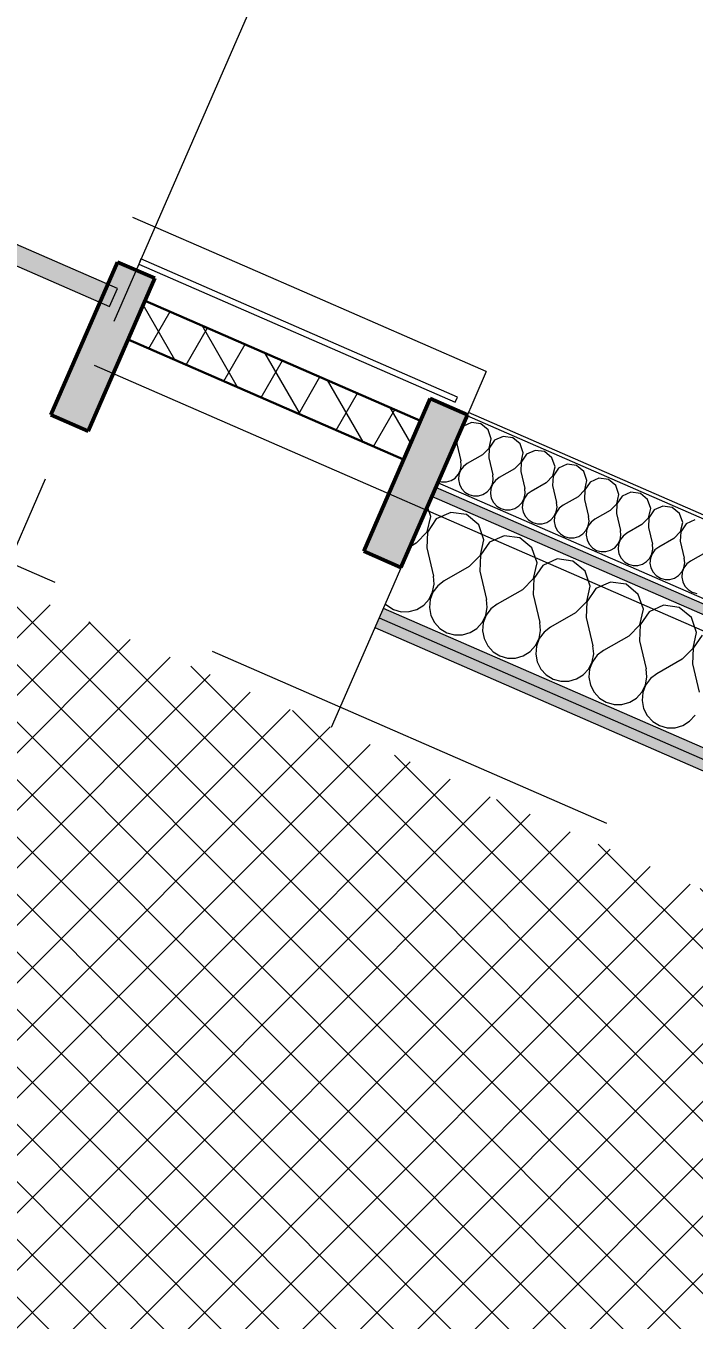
# Model space of a CAD drawing. Header units: millimetres. Extents: x -50172 to 258853, y -59787 to 25069.
# Drawn here: x 53732 to 54555, y 1334 to 2926 of the extents above; entities that cross this region are included whole.
import ezdxf
from ezdxf.enums import TextEntityAlignment as Align

# ---------------------------------------------------------------- set-up
doc = ezdxf.new("R2010")
doc.units = ezdxf.units.MM
doc.header["$MEASUREMENT"] = 0
doc.linetypes.add('Double Dashed', pattern=[1093.611073, 529.166651, -211.666656, 141.111112, -211.666656])
for name, color, linetype in [('A-15-MG_Structural_Grid', 7, 'Continuous'), ('A-25-M_Curtain_Wall', 7, 'Continuous'), ('A-25-M_Wall_Ext_Existing_HUB', 7, 'Continuous'), ('ArchiCAD Doors', 7, 'Continuous'), ('New_A-25-M_Wall_Ext', 7, 'Continuous'), ('New_A-95-D_Dim_Grid.Dim', 7, 'Continuous')]:
    doc.layers.add(name, color=color, linetype=linetype)
for name, color, linetype, lineweight, true_color in [('A-15-MG_Structural_Grid_Pen_No__163', 7, 'Continuous', 0, 0x750077), ('A-25-M_Curtain_Wall_Pen_No__144', 7, 'Continuous', 0, 0xc8c8c8), ('A-25-M_Curtain_Wall_Pen_No__165', 7, 'Continuous', 0, 0x006060), ('A-25-M_Curtain_Wall_Pen_No__27', 7, 'Continuous', 50, 0x2a2a2a), ('A-25-M_Curtain_Wall_Pen_No__43', 7, 'Continuous', 30, 0x444444), ('A-25-M_Wall_Int_Pen_No__102', 7, 'Continuous', 15, 0xcccccc), ('New_A-25-M_Wall_Ext_Pen_No__107', 7, 'Continuous', 15, 0xa6a6a6), ('New_A-25-M_Wall_Ext_Pen_No__147', 7, 'Continuous', 0, 0x606060), ('New_A-25-M_Wall_Ext_Pen_No__64', 7, 'Continuous', 20, 0x606060), ('New_A-95-M-SFS_Edge_Pen_No__252', 7, 'Continuous', 13, 0xe8e8e8)]:
    doc.layers.add(name, color=color, linetype=linetype, lineweight=lineweight, true_color=true_color)
for name, color, linetype, lineweight in [('A-25-M_Curtain_Wall_Pen_No__1', 7, 'Continuous', 13), ('ArchiCAD Doors_Pen_No__1', 7, 'Continuous', 13), ('New_A-25-M_Wall_Ext_Pen_No__1', 7, 'Continuous', 13), ('New_A-25-M_Wall_Ext_Pen_No__150', 7, 'Continuous', 0), ('New_A-95-D_Dim_Grid.Dim_Pen_No__4', 7, 'Continuous', 20)]:
    doc.layers.add(name, color=color, linetype=linetype, lineweight=lineweight)
doc.styles.add('GENERATED_STYLE_4', font='')
doc.styles.get('GENERATED_STYLE_4').set_extended_font_data('Swis721 BT')
doc.dimstyles.new('GENERATED_STYLE__3', dxfattribs={"dimtxt": 300, "dimasz": 95, "dimexe": 0.18, "dimexo": 0, "dimgap": 0.09, "dimtad": 1, "dimdec": 0, "dimzin": 0, "dimdsep": 46, "dimtxsty": 'GENERATED_STYLE_4', "dimblk": 'ARROWHEAD_2', "dimblk1": 'ARROWHEAD_2', "dimblk2": 'ARROWHEAD_2', "dimcen": 0.09, "dimclrd": 7, "dimclre": 7, "dimclrt": 7, "dimadec": 0, "dimazin": 0, "dimtfac": 1, "dimtdec": 4, "dimtmove": 0, "dimatfit": 3, "dimfxl": 1, "dimtolj": 1, "dimtzin": 0, "dimarcsym": 0})

# ---------------------------------------------------------------- blocks, each defined once
blk = doc.blocks.new('Curtain Wall_1_1')
at = {"layer": 'A-25-M_Curtain_Wall', "linetype": 'Continuous', "lineweight": 0, "true_color": 0x000000}
h = blk.add_hatch(dxfattribs=at)
h.set_pattern_fill('Batt_Insulation_0001', color=178, style=0, pattern_type=2)
h.set_pattern_definition([(60, (0, 0), (-43.30127, 25), []), (120, (0, 0), (43.30127, 25), [])])
h.paths.add_polyline_path([(54218.1, 2440.1), (53879, 2587.9), (53858.2, 2540.3), (54197.3, 2392.4)])
at = {"layer": 'A-25-M_Curtain_Wall_Pen_No__144', "linetype": 'Continuous'}
for points in [[(53845.1, 2635.4), (53763.2, 2447.5), (53809, 2427.5), (53890.9, 2615.4)], [(54275.9, 2447.6), (54230.1, 2467.6), (54148.2, 2279.7), (54194, 2259.7)]]:
    blk.add_hatch(color=256, dxfattribs=at).paths.add_polyline_path(points)
at = {"layer": 'A-25-M_Curtain_Wall_Pen_No__165', "linetype": 'Continuous', "lineweight": 0, "true_color": 0x001818}
blk.add_hatch(color=168, dxfattribs=at).paths.add_polyline_path([(51107.4, 3770), (53835.4, 2580.7), (53845, 2602.7), (51117, 3792)])
at = {"layer": 'A-25-M_Curtain_Wall_Pen_No__1', "linetype": 'Continuous'}
for p, q in [((53845, 2602.7), (51117, 3792)), ((51107.4, 3770), (53835.4, 2580.7)), ((53835.4, 2580.7), (53845, 2602.7))]:
    blk.add_line(p, q, dxfattribs=at)
at = {"layer": 'A-25-M_Curtain_Wall_Pen_No__27', "linetype": 'Continuous'}
for p, q in [((53845.1, 2635.4), (53763.2, 2447.5)), ((53890.9, 2615.4), (53845.1, 2635.4)), ((53809, 2427.5), (53890.9, 2615.4)), ((54230.1, 2467.6), (54148.2, 2279.7)), ((54275.9, 2447.6), (54230.1, 2467.6)), ((53763.2, 2447.5), (53809, 2427.5)), ((54194, 2259.7), (54275.9, 2447.6)), ((54148.2, 2279.7), (54194, 2259.7))]:
    blk.add_line(p, q, dxfattribs=at)
at = {"layer": 'A-25-M_Curtain_Wall_Pen_No__43', "linetype": 'Continuous'}
for p, q in [((53879, 2587.9), (54218.1, 2440.1)), ((54197.3, 2392.4), (53858.2, 2540.3))]:
    blk.add_line(p, q, dxfattribs=at)
blk = doc.blocks.new('Simple Door Opening_2')
at = {"layer": 'ArchiCAD Doors_Pen_No__1', "linetype": 'Continuous'}
for p, q in [((-5456.2, 334.5), (-5456.2, 474.5)), ((-5456.2, 219.5), (-5456.2, 334.5)), ((-5456.2, 102.5), (-5456.2, 219.5)), ((-5456.2, 0), (-5456.2, 102.5))]:
    blk.add_line(p, q, dxfattribs=at)
blk = doc.blocks.new('Wall_3_1', base_point=(44635.4, -19661.2))
at = {"layer": 'ArchiCAD Doors', "color": 251, "linetype": 'Continuous', "lineweight": 20, "true_color": 0x606060, "xscale": -1, "zscale": 1000, "rotation": 66.44041477590724}
blk.add_blockref('Simple Door Opening_2', (52118.2, -2500.7), dxfattribs=at)
blk = doc.blocks.new('Simple Door Opening_3')
at = {"layer": 'ArchiCAD Doors_Pen_No__1', "linetype": 'Continuous'}
for p, q in [((-18000, 337.5), (-18000, 477.5)), ((-18000, 222.5), (-18000, 337.5)), ((-18000, 102.5), (-18000, 222.5)), ((-18000, 0), (-18000, 102.5))]:
    blk.add_line(p, q, dxfattribs=at)
blk = doc.blocks.new('Wall_4_1', base_point=(19143.5, 17830.3))
at = {"layer": 'ArchiCAD Doors', "color": 251, "linetype": 'Continuous', "lineweight": 20, "true_color": 0x606060, "zscale": 1000, "rotation": 156.440266101699}
blk.add_blockref('Simple Door Opening_3', (37799.5, 9695.3), dxfattribs=at)
blk = doc.blocks.new('*X188')
at = {"layer": 'New_A-25-M_Wall_Ext_Pen_No__107', "linetype": 'Continuous'}
for p, q in [((54280.7, 2438.1), (54270, 2433.3)), ((54292.3, 2436.5), (54280.7, 2438.1)), ((54301.3, 2429.1), (54292.3, 2436.5)), ((54270, 2433.3), (54269.3, 2432.3)), ((54305.1, 2418), (54301.3, 2429.1)), ((54319.9, 2420.9), (54309.3, 2416.2)), ((54331.6, 2419.4), (54319.9, 2420.9)), ((54263.1, 2418.2), (54262.9, 2411.9)), ((54262.9, 2411.9), (54267.8, 2391.1)), ((54294.3, 2398.2), (54302.5, 2406.6)), ((54302.7, 2406.5), (54302.1, 2394.8)), ((54302.5, 2406.6), (54305.1, 2418)), ((54309.3, 2416.2), (54302.7, 2406.5)), ((54340.6, 2411.9), (54331.6, 2419.4)), ((54344.4, 2400.8), (54340.6, 2411.9)), ((54359.2, 2403.8), (54348.5, 2399)), ((54370.8, 2402.2), (54359.2, 2403.8)), ((54268.3, 2385.2), (54267.8, 2391.1)), ((54294.3, 2398.2), (54275.6, 2387.6)), ((54302.1, 2394.8), (54307.1, 2373.9)), ((54333.6, 2381.1), (54341.8, 2389.4)), ((54341.9, 2389.4), (54341.4, 2377.7)), ((54341.8, 2389.4), (54344.4, 2400.8)), ((54348.5, 2399), (54341.9, 2389.4)), ((54379.9, 2394.8), (54370.8, 2402.2)), ((54383.7, 2383.7), (54379.9, 2394.8)), ((54260.7, 2369.7), (54264.6, 2374.1)), ((54264.6, 2374.1), (54267.3, 2379.4)), ((54265.3, 2373.8), (54264.8, 2367.9)), ((54267.4, 2379.3), (54265.3, 2373.8)), ((54267.3, 2379.4), (54268.3, 2385.2)), ((54271, 2384), (54267.4, 2379.3)), ((54275.6, 2387.6), (54271, 2384)), ((54307.6, 2368), (54307.1, 2373.9)), ((54333.6, 2381.1), (54314.9, 2370.5)), ((54341.4, 2377.7), (54346.4, 2356.8)), ((54372.8, 2364), (54381.1, 2372.3)), ((54381.2, 2372.2), (54380.7, 2360.5)), ((54381.1, 2372.3), (54383.7, 2383.7)), ((54387.8, 2381.9), (54381.2, 2372.2)), ((54398.5, 2386.7), (54387.8, 2381.9)), ((54410.1, 2385.1), (54398.5, 2386.7)), ((54419.2, 2377.7), (54410.1, 2385.1)), ((54423, 2366.6), (54419.2, 2377.7)), ((54240.4, 2365.9), (54244.1, 2364.9)), ((54244.1, 2364.9), (54250, 2364.9)), ((54250, 2364.9), (54255.7, 2366.6)), ((54255.7, 2366.6), (54260.7, 2369.7)), ((54264.8, 2367.9), (54265.9, 2362.1)), ((54265.9, 2362.1), (54268.6, 2356.8)), ((54268.6, 2356.8), (54272.6, 2352.4)), ((54300, 2352.6), (54303.9, 2356.9)), ((54303.9, 2356.9), (54306.5, 2362.2)), ((54304.6, 2356.6), (54304.1, 2350.7)), ((54306.7, 2362.2), (54304.6, 2356.6)), ((54306.5, 2362.2), (54307.6, 2368)), ((54310.2, 2366.9), (54306.7, 2362.2)), ((54314.9, 2370.5), (54310.2, 2366.9)), ((54346.9, 2350.9), (54346.4, 2356.8)), ((54372.8, 2364), (54354.2, 2353.4)), ((54380.7, 2360.5), (54385.6, 2339.7)), ((54420.4, 2355.2), (54423, 2366.6)), ((54427.1, 2364.8), (54420.5, 2355.1)), ((54437.8, 2369.5), (54427.1, 2364.8)), ((54449.4, 2368), (54437.8, 2369.5)), ((54458.5, 2360.5), (54449.4, 2368)), ((54462.2, 2349.5), (54458.5, 2360.5)), ((54272.6, 2352.4), (54277.7, 2349.4)), ((54277.7, 2349.4), (54283.3, 2347.8)), ((54283.3, 2347.8), (54289.3, 2347.8)), ((54289.3, 2347.8), (54294.9, 2349.4)), ((54294.9, 2349.4), (54300, 2352.6)), ((54304.1, 2350.7), (54305.2, 2344.9)), ((54305.2, 2344.9), (54307.9, 2339.7)), ((54343.2, 2339.8), (54345.8, 2345.1)), ((54346, 2345), (54343.9, 2339.5)), ((54345.8, 2345.1), (54346.9, 2350.9)), ((54349.5, 2349.8), (54346, 2345)), ((54354.2, 2353.4), (54349.5, 2349.8)), ((54412.1, 2346.8), (54393.5, 2336.2)), ((54412.1, 2346.8), (54420.4, 2355.2)), ((54420.5, 2355.1), (54420, 2343.4)), ((54420, 2343.4), (54424.9, 2322.5)), ((54459.6, 2338), (54462.2, 2349.5)), ((54466.4, 2347.6), (54459.8, 2338)), ((54477.1, 2352.4), (54466.4, 2347.6)), ((54488.7, 2350.8), (54477.1, 2352.4)), ((54497.7, 2343.4), (54488.7, 2350.8)), ((54501.5, 2332.3), (54497.7, 2343.4)), ((54307.9, 2339.7), (54311.9, 2335.3)), ((54311.9, 2335.3), (54316.9, 2332.2)), ((54316.9, 2332.2), (54322.6, 2330.6)), ((54322.6, 2330.6), (54328.5, 2330.7)), ((54328.5, 2330.7), (54334.2, 2332.3)), ((54334.2, 2332.3), (54339.2, 2335.4)), ((54339.2, 2335.4), (54343.2, 2339.8)), ((54343.9, 2339.5), (54343.4, 2333.6)), ((54343.4, 2333.6), (54344.5, 2327.8)), ((54344.5, 2327.8), (54347.2, 2322.5)), ((54382.5, 2322.7), (54385.1, 2328)), ((54385.3, 2327.9), (54383.2, 2322.4)), ((54385.1, 2328), (54386.2, 2333.8)), ((54388.8, 2332.7), (54385.3, 2327.9)), ((54386.2, 2333.8), (54385.6, 2339.7)), ((54393.5, 2336.2), (54388.8, 2332.7)), ((54451.4, 2329.7), (54432.8, 2319.1)), ((54451.4, 2329.7), (54459.6, 2338)), ((54459.8, 2338), (54459.3, 2326.3)), ((54459.3, 2326.3), (54464.2, 2305.4)), ((54498.9, 2320.9), (54501.5, 2332.3)), ((54505.7, 2330.5), (54499.1, 2320.8)), ((54516.4, 2335.3), (54505.7, 2330.5)), ((54528, 2333.7), (54516.4, 2335.3)), ((54537, 2326.3), (54528, 2333.7)), ((54540.8, 2315.2), (54537, 2326.3)), ((54347.2, 2322.5), (54351.2, 2318.2)), ((54351.2, 2318.2), (54356.2, 2315.1)), ((54356.2, 2315.1), (54361.9, 2313.5)), ((54361.9, 2313.5), (54367.8, 2313.5)), ((54367.8, 2313.5), (54373.5, 2315.2)), ((54373.5, 2315.2), (54378.5, 2318.3)), ((54378.5, 2318.3), (54382.5, 2322.7)), ((54383.2, 2322.4), (54382.7, 2316.5)), ((54382.7, 2316.5), (54383.8, 2310.7)), ((54383.8, 2310.7), (54386.5, 2305.4)), ((54421.8, 2305.5), (54424.4, 2310.8)), ((54424.6, 2310.8), (54422.5, 2305.2)), ((54424.4, 2310.8), (54425.5, 2316.7)), ((54428.1, 2315.5), (54424.6, 2310.8)), ((54425.5, 2316.7), (54424.9, 2322.5)), ((54432.8, 2319.1), (54428.1, 2315.5)), ((54490.7, 2312.6), (54472.1, 2302)), ((54490.7, 2312.6), (54498.9, 2320.9)), ((54499.1, 2320.8), (54498.6, 2309.1)), ((54498.6, 2309.1), (54503.5, 2288.3)), ((54538.2, 2303.8), (54540.8, 2315.2)), ((54545, 2313.4), (54538.4, 2303.7)), ((54555.7, 2318.2), (54545, 2313.4)), ((54386.5, 2305.4), (54390.5, 2301.1)), ((54390.5, 2301.1), (54395.5, 2298)), ((54395.5, 2298), (54401.2, 2296.4)), ((54401.2, 2296.4), (54407.1, 2296.4)), ((54407.1, 2296.4), (54412.8, 2298)), ((54412.8, 2298), (54417.8, 2301.2)), ((54417.8, 2301.2), (54421.8, 2305.5)), ((54422.5, 2305.2), (54422, 2299.4)), ((54422, 2299.4), (54423.1, 2293.6)), ((54423.1, 2293.6), (54425.7, 2288.3)), ((54461.1, 2288.4), (54463.7, 2293.7)), ((54463.8, 2293.6), (54461.7, 2288.1)), ((54463.7, 2293.7), (54464.8, 2299.5)), ((54467.4, 2298.4), (54463.8, 2293.6)), ((54464.8, 2299.5), (54464.2, 2305.4)), ((54472.1, 2302), (54467.4, 2298.4)), ((54530, 2295.4), (54511.4, 2284.9)), ((54530, 2295.4), (54538.2, 2303.8)), ((54538.4, 2303.7), (54537.8, 2292)), ((54425.7, 2288.3), (54429.7, 2283.9)), ((54429.7, 2283.9), (54434.8, 2280.8)), ((54434.8, 2280.8), (54440.5, 2279.2)), ((54440.5, 2279.2), (54446.4, 2279.3)), ((54446.4, 2279.3), (54452.1, 2280.9)), ((54452.1, 2280.9), (54457.1, 2284)), ((54457.1, 2284), (54461.1, 2288.4)), ((54461.7, 2288.1), (54461.2, 2282.2)), ((54461.2, 2282.2), (54462.4, 2276.4)), ((54462.4, 2276.4), (54465, 2271.1)), ((54500.3, 2271.3), (54503, 2276.6)), ((54503.1, 2276.5), (54501, 2271)), ((54503, 2276.6), (54504, 2282.4)), ((54506.7, 2281.3), (54503.1, 2276.5)), ((54504, 2282.4), (54503.5, 2288.3)), ((54511.4, 2284.9), (54506.7, 2281.3)), ((54537.8, 2292), (54542.8, 2271.2)), ((54569.3, 2278.3), (54550.6, 2267.7)), ((54465, 2271.1), (54469, 2266.8)), ((54469, 2266.8), (54474.1, 2263.7)), ((54474.1, 2263.7), (54479.8, 2262.1)), ((54479.8, 2262.1), (54485.7, 2262.1)), ((54485.7, 2262.1), (54491.4, 2263.8)), ((54491.4, 2263.8), (54496.4, 2266.9)), ((54496.4, 2266.9), (54500.3, 2271.3)), ((54501, 2271), (54500.5, 2265.1)), ((54500.5, 2265.1), (54501.6, 2259.3)), ((54542.3, 2259.5), (54543.3, 2265.3)), ((54545.9, 2264.1), (54542.4, 2259.4)), ((54543.3, 2265.3), (54542.8, 2271.2)), ((54550.6, 2267.7), (54545.9, 2264.1)), ((54501.6, 2259.3), (54504.3, 2254)), ((54504.3, 2254), (54508.3, 2249.7)), ((54508.3, 2249.7), (54513.4, 2246.6)), ((54513.4, 2246.6), (54519.1, 2245)), ((54519.1, 2245), (54525, 2245)), ((54525, 2245), (54530.6, 2246.6)), ((54530.6, 2246.6), (54535.7, 2249.8)), ((54535.7, 2249.8), (54539.6, 2254.2)), ((54539.6, 2254.2), (54542.3, 2259.5)), ((54540.3, 2253.9), (54539.8, 2248)), ((54539.8, 2248), (54540.9, 2242.2)), ((54542.4, 2259.4), (54540.3, 2253.9)), ((54540.9, 2242.2), (54543.6, 2236.9)), ((54543.6, 2236.9), (54547.6, 2232.5)), ((54547.6, 2232.5), (54552.6, 2229.4)), ((54552.6, 2229.4), (54558.3, 2227.9))]:
    blk.add_line(p, q, dxfattribs=at)
blk = doc.blocks.new('*X189')
at = {"layer": 'New_A-25-M_Wall_Ext_Pen_No__150', "linetype": 'Continuous'}
for p, q in [((54230.6, 2322.5), (54226.6, 2334.3)), ((54255.4, 2327.4), (54237.5, 2319.4)), ((54274.7, 2324.8), (54255.4, 2327.4)), ((54289.8, 2312.4), (54274.7, 2324.8)), ((54226.3, 2303.4), (54230.6, 2322.5)), ((54237.5, 2319.4), (54226.6, 2303.3)), ((54296.1, 2293.9), (54289.8, 2312.4)), ((54212.6, 2289.5), (54226.3, 2303.4)), ((54226.6, 2303.3), (54225.7, 2283.8)), ((54291.8, 2274.9), (54296.1, 2293.9)), ((54320.9, 2298.8), (54303, 2290.9)), ((54340.2, 2296.2), (54320.9, 2298.8)), ((54355.3, 2283.8), (54340.2, 2296.2)), ((54212.6, 2289.5), (54205.2, 2285.3)), ((54225.7, 2283.8), (54233.9, 2249.1)), ((54303, 2290.9), (54292, 2274.8)), ((54361.6, 2265.4), (54355.3, 2283.8)), ((54278.1, 2261), (54247, 2243.3)), ((54278.1, 2261), (54291.8, 2274.9)), ((54292, 2274.8), (54291.2, 2255.3)), ((54357.2, 2246.3), (54361.6, 2265.4)), ((54368.5, 2262.3), (54357.5, 2246.2)), ((54386.3, 2270.3), (54368.5, 2262.3)), ((54405.7, 2267.7), (54386.3, 2270.3)), ((54420.7, 2255.3), (54405.7, 2267.7)), ((54234.8, 2239.2), (54233.9, 2249.1)), ((54291.2, 2255.3), (54299.4, 2220.5)), ((54343.5, 2232.4), (54357.2, 2246.3)), ((54357.5, 2246.2), (54356.6, 2226.7)), ((54427.1, 2236.8), (54420.7, 2255.3)), ((54228.7, 2220.7), (54233, 2229.6)), ((54233.3, 2229.4), (54229.8, 2220.2)), ((54233, 2229.6), (54234.8, 2239.2)), ((54239.2, 2237.3), (54233.3, 2229.4)), ((54247, 2243.3), (54239.2, 2237.3)), ((54343.5, 2232.4), (54312.5, 2214.8)), ((54422.7, 2217.8), (54427.1, 2236.8)), ((54434, 2233.8), (54423, 2217.7)), ((54451.8, 2241.7), (54434, 2233.8)), ((54471.1, 2239.1), (54451.8, 2241.7)), ((54486.2, 2226.7), (54471.1, 2239.1)), ((54174.6, 2215.2), (54176.5, 2213.2)), ((54176.5, 2213.2), (54184.9, 2208.1)), ((54213.7, 2208.2), (54222.1, 2213.4)), ((54222.1, 2213.4), (54228.7, 2220.7)), ((54229.8, 2220.2), (54229, 2210.4)), ((54300.3, 2210.7), (54299.4, 2220.5)), ((54312.5, 2214.8), (54304.7, 2208.8)), ((54356.6, 2226.7), (54364.9, 2192)), ((54409, 2203.9), (54422.7, 2217.8)), ((54423, 2217.7), (54422.1, 2198.2)), ((54492.5, 2208.3), (54486.2, 2226.7)), ((54517.3, 2213.2), (54499.4, 2205.2)), ((54536.6, 2210.6), (54517.3, 2213.2)), ((54184.9, 2208.1), (54194.4, 2205.4)), ((54194.4, 2205.4), (54204.2, 2205.5)), ((54204.2, 2205.5), (54213.7, 2208.2)), ((54229, 2210.4), (54230.8, 2200.7)), ((54230.8, 2200.7), (54235.3, 2191.9)), ((54294.1, 2192.2), (54298.5, 2201)), ((54298.8, 2200.9), (54295.3, 2191.7)), ((54298.5, 2201), (54300.3, 2210.7)), ((54304.7, 2208.8), (54298.8, 2200.9)), ((54409, 2203.9), (54378, 2186.2)), ((54422.1, 2198.2), (54430.3, 2163.4)), ((54488.2, 2189.2), (54492.5, 2208.3)), ((54499.4, 2205.2), (54488.5, 2189.1)), ((54551.7, 2198.2), (54536.6, 2210.6)), ((54558, 2179.7), (54551.7, 2198.2)), ((54235.3, 2191.9), (54242, 2184.7)), ((54242, 2184.7), (54250.4, 2179.5)), ((54279.2, 2179.7), (54287.5, 2184.9)), ((54287.5, 2184.9), (54294.1, 2192.2)), ((54295.3, 2191.7), (54294.4, 2181.9)), ((54294.4, 2181.9), (54296.3, 2172.2)), ((54364, 2172.5), (54365.8, 2182.1)), ((54365.8, 2182.1), (54364.9, 2192)), ((54378, 2186.2), (54370.1, 2180.2)), ((54474.5, 2175.3), (54488.2, 2189.2)), ((54488.5, 2189.1), (54487.6, 2169.6)), ((54250.4, 2179.5), (54259.8, 2176.9)), ((54259.8, 2176.9), (54269.7, 2176.9)), ((54269.7, 2176.9), (54279.2, 2179.7)), ((54296.3, 2172.2), (54300.8, 2163.4)), ((54359.6, 2163.6), (54364, 2172.5)), ((54364.3, 2172.3), (54360.8, 2163.1)), ((54370.1, 2180.2), (54364.3, 2172.3)), ((54474.5, 2175.3), (54443.4, 2157.7)), ((54487.6, 2169.6), (54495.8, 2134.9)), ((54553.7, 2160.7), (54558, 2179.7)), ((54564.9, 2176.7), (54553.9, 2160.6)), ((54300.8, 2163.4), (54307.4, 2156.1)), ((54307.4, 2156.1), (54315.8, 2151)), ((54315.8, 2151), (54325.3, 2148.3)), ((54335.2, 2148.4), (54344.6, 2151.1)), ((54344.6, 2151.1), (54353, 2156.3)), ((54353, 2156.3), (54359.6, 2163.6)), ((54360.8, 2163.1), (54359.9, 2153.3)), ((54359.9, 2153.3), (54361.8, 2143.6)), ((54429.5, 2143.9), (54431.3, 2153.6)), ((54435.6, 2151.7), (54429.7, 2143.8)), ((54431.3, 2153.6), (54430.3, 2163.4)), ((54443.4, 2157.7), (54435.6, 2151.7)), ((54540, 2146.8), (54553.7, 2160.7)), ((54553.9, 2160.6), (54553.1, 2141.1)), ((54325.3, 2148.3), (54335.2, 2148.4)), ((54361.8, 2143.6), (54366.2, 2134.8)), ((54366.2, 2134.8), (54372.9, 2127.6)), ((54418.5, 2127.8), (54425.1, 2135.1)), ((54425.1, 2135.1), (54429.5, 2143.9)), ((54426.2, 2134.6), (54425.4, 2124.8)), ((54429.7, 2143.8), (54426.2, 2134.6)), ((54496.7, 2125), (54495.8, 2134.9)), ((54540, 2146.8), (54508.9, 2129.1)), ((54553.1, 2141.1), (54561.3, 2106.3)), ((54372.9, 2127.6), (54381.3, 2122.4)), ((54381.3, 2122.4), (54390.8, 2119.8)), ((54390.8, 2119.8), (54400.6, 2119.8)), ((54400.6, 2119.8), (54410.1, 2122.6)), ((54410.1, 2122.6), (54418.5, 2127.8)), ((54425.4, 2124.8), (54427.3, 2115.1)), ((54494.9, 2115.4), (54496.7, 2125)), ((54501.1, 2123.1), (54495.2, 2115.2)), ((54508.9, 2129.1), (54501.1, 2123.1)), ((54427.3, 2115.1), (54431.7, 2106.3)), ((54431.7, 2106.3), (54438.4, 2099)), ((54484, 2099.2), (54490.6, 2106.5)), ((54490.6, 2106.5), (54494.9, 2115.4)), ((54491.7, 2106), (54490.9, 2096.2)), ((54495.2, 2115.2), (54491.7, 2106)), ((54438.4, 2099), (54446.8, 2093.9)), ((54446.8, 2093.9), (54456.3, 2091.2)), ((54456.3, 2091.2), (54466.1, 2091.3)), ((54466.1, 2091.3), (54475.6, 2094)), ((54475.6, 2094), (54484, 2099.2)), ((54490.9, 2096.2), (54492.7, 2086.5)), ((54492.7, 2086.5), (54497.2, 2077.7)), ((54497.2, 2077.7), (54503.9, 2070.5)), ((54503.9, 2070.5), (54512.3, 2065.3)), ((54541.1, 2065.5), (54549.4, 2070.7)), ((54549.4, 2070.7), (54556, 2078)), ((54512.3, 2065.3), (54521.7, 2062.7)), ((54521.7, 2062.7), (54531.6, 2062.7)), ((54531.6, 2062.7), (54541.1, 2065.5))]:
    blk.add_line(p, q, dxfattribs=at)
blk = doc.blocks.new('Wall_25_1', base_point=(55197.4, 1734.3))
at = {"layer": 'New_A-25-M_Wall_Ext', "linetype": 'Continuous', "lineweight": 0, "true_color": 0x000000}
h = blk.add_hatch(dxfattribs=at)
h.set_pattern_fill('Plaster_0001', color=178, style=0, pattern_type=2)
h.set_pattern_definition([(0, (0, 0), (0, 173.2051), [0, -100]), (0, (50, 86.6), (0, 173.2051), [0, -100])])
h.paths.add_polyline_path([(55312.7, 1998.8), (54277.2, 2450.3), (54275.4, 2446.2), (55310.9, 1994.6)])
at = {"layer": 'New_A-25-M_Wall_Ext_Pen_No__107', "linetype": 'Continuous'}
for points in [[(54161.8, 2185.9), (55197.4, 1734.3), (55202.6, 1746.2), (54167, 2197.8)], [(54167, 2197.8), (55202.6, 1746.2), (55207.8, 1758.2), (54172.2, 2209.7)]]:
    blk.add_hatch(color=256, dxfattribs=at).paths.add_polyline_path(points)
at = {"layer": 'New_A-25-M_Wall_Ext_Pen_No__147', "linetype": 'Continuous'}
blk.add_hatch(color=256, dxfattribs=at).paths.add_polyline_path([(55272.6, 1906.6), (54237, 2358.2), (54232.2, 2347.2), (55267.8, 1895.6)])
at = {"layer": 'New_A-25-M_Wall_Ext_Pen_No__1', "linetype": 'Continuous'}
for p, q in [((55310.9, 1994.6), (54275.4, 2446.2)), ((55272.6, 1906.6), (54237, 2358.2)), ((55275, 1912.1), (54239.4, 2363.7)), ((55267.8, 1895.6), (54232.2, 2347.2)), ((54167, 2197.8), (55202.6, 1746.2)), ((54172.2, 2209.7), (55207.8, 1758.2))]:
    blk.add_line(p, q, dxfattribs=at)
at = {"layer": 'New_A-25-M_Wall_Ext_Pen_No__1', "linetype": 'Continuous', "flags": 128}
for points in [[(54275.4, 2446.2), (54239.4, 2363.7)], [(54277.2, 2450.3), (54275.4, 2446.2)], [(55312.7, 1998.8), (54277.2, 2450.3)], [(54161.8, 2185.9), (55197.4, 1734.3)]]:
    blk.add_lwpolyline(points, dxfattribs=at)
at = {"layer": 'New_A-25-M_Wall_Ext', "color": 250, "lineweight": 50, "true_color": 0x2a2a2a}
for name in ['*X188', '*X189']:
    blk.add_blockref(name, (0, 0), dxfattribs=at)
blk = doc.blocks.new('Standard grid marker')
at = {"layer": 'A-15-MG_Structural_Grid_Pen_No__163', "linetype": 'Double Dashed'}
blk.add_line((1000, 0), (29726, 0), dxfattribs=at)
at = {"layer": 'A-15-MG_Structural_Grid_Pen_No__163', "style": 'GENERATED_STYLE_4'}
for tag, p in [('AC_MarkerText_1_0', (-500, 41.2)), ('AC_MarkerText_1_1', (31226, 41.2))]:
    blk.add_attdef(tag, text='', height=350, rotation=90, dxfattribs=at).set_placement(p, align=Align.MIDDLE_CENTER)
blk = doc.blocks.new('Standard grid marker_2')
at = {"layer": 'A-15-MG_Structural_Grid_Pen_No__163', "linetype": 'Double Dashed'}
blk.add_line((1909.1, 0), (86140.3, 0), dxfattribs=at)
at = {"layer": 'A-15-MG_Structural_Grid_Pen_No__163', "style": 'GENERATED_STYLE_4'}
for tag, p in [('AC_MarkerText_1_0', (-500, 952.5)), ('AC_MarkerText_1_1', (88549.4, 952.5))]:
    blk.add_attdef(tag, text='', height=350, rotation=360, dxfattribs=at).set_placement(p, align=Align.MIDDLE_CENTER)
blk = doc.blocks.new('Solar Shade Straight 19_4')
at = {"layer": 'New_A-25-M_Wall_Ext_Pen_No__64', "linetype": 'Continuous'}
for p, q in [((425, -3.5), (0, -3.5)), ((0, -3.5), (0, -10.5)), ((0, -10.5), (425, -10.5)), ((425, -10.5), (425, -3.5))]:
    blk.add_line(p, q, dxfattribs=at)
blk = doc.blocks.new('*D278')
at = {"layer": 'New_A-95-D_Dim_Grid.Dim_Pen_No__4', "linetype": 'Continuous'}
for p, q in [((54474, 4015.2), (54549, 4187)), ((54569.6, 4144), (54453.4, 4058.2)), ((54455.5, 4125.5), (54511.5, 4101.1)), ((54511.5, 4101.1), (62761.3, 503.8)), ((62723.8, 417.8), (62798.8, 589.7)), ((62819.4, 546.6), (62703.2, 460.9)), ((62761.3, 503.8), (70094.5, -2693.8))]:
    blk.add_line(p, q, dxfattribs=at)
at = {"layer": 'New_A-95-D_Dim_Grid.Dim_Pen_No__4', "insert": (58174.6, 2569.3), "char_height": 300, "attachment_point": 7, "rotation": 336.4404, "style": 'GENERATED_STYLE_4'}
blk.add_mtext('\\A1;{\\fSwis721 BT|b0|i0|c0|p34;9,000}', dxfattribs=at)
blk = doc.blocks.new('ARROWHEAD_2')
at = {"color": 0, "linetype": 'Continuous', "lineweight": 0}
for p, q in [((-0.378, -0.655), (0.378, 0.655)), ((0, 0), (-1, 0))]:
    blk.add_line(p, q, dxfattribs=at)

msp = doc.modelspace()

# ---------------------------------------------------------------- hatches: boundary and pattern name
at = {"layer": 'A-25-M_Wall_Int_Pen_No__102', "linetype": 'Continuous'}
h = msp.add_hatch(dxfattribs=at)
h.set_pattern_fill('Grid_5x5_Diagonal_0001', color=256, style=0, pattern_type=2)
h.set_pattern_definition([(45, (0, 0), (-35.35534, 35.35534), []), (135, (0, 0), (35.35534, 35.35534), [])])
h.paths.add_polyline_path([(44768.3, -19356.4), (49530.7, -8434.9), (28562.4, 708.3), (33140, 11206.2), (74273.5, -6730.2), (64933.5, -28149.5)])

# ---------------------------------------------------------------- linework, layer by layer
at = {"layer": 'New_A-95-M-SFS_Edge_Pen_No__252', "linetype": 'Continuous', "flags": 128}
msp.add_lwpolyline([(44708.7, -19493.2), (65035.3, -28356.6), (74551.4, -6533.2), (53816.9, 2508.1)], dxfattribs=at)

# ---------------------------------------------------------------- block references
at = {"layer": 'A-15-MG_Structural_Grid', "color": 8, "linetype": 'Continuous', "lineweight": 15, "zscale": 1000}
for name, p, rotation in [('Standard grid marker_2', (8103.9, 22153.2), 336.440411583993), ('Standard grid marker', (54888.9, 4966.5), 246.440411583993)]:
    msp.add_blockref(name, p, dxfattribs=dict(at, rotation=rotation))
at = {"layer": 'A-25-M_Curtain_Wall', "linetype": 'Continuous', "lineweight": 0}
msp.add_blockref('Curtain Wall_1_1', (0, 0), dxfattribs=at)
at = {"layer": 'A-25-M_Wall_Ext_Existing_HUB', "color": 250, "lineweight": 50, "true_color": 0x2a2a2a}
for name, p in [('Wall_4_1', (19143.5, 17830.3)), ('Wall_3_1', (44635.4, -19661.2))]:
    msp.add_blockref(name, p, dxfattribs=at)
at = {"layer": 'New_A-25-M_Wall_Ext', "color": 251, "linetype": 'Continuous', "lineweight": 20, "true_color": 0x606060, "zscale": 1000, "rotation": 156.4404115839878}
msp.add_blockref('Solar Shade Straight 19_4', (54259.3, 2459.7), dxfattribs=at)
at = {"layer": 'New_A-25-M_Wall_Ext', "color": 250, "lineweight": 50, "true_color": 0x2a2a2a}
msp.add_blockref('Wall_25_1', (55197.4, 1734.3), dxfattribs=at)

# ---------------------------------------------------------------- dimensions: what is measured, and where the dimension line sits
at = {"layer": 'New_A-95-D_Dim_Grid.Dim', "linetype": 'Continuous'}
dim = msp.add_linear_dim(base=(62761.3, 503.8), p1=(54489.2, 4049.9), p2=(62761.3, 503.8), angle=336.4404, dimstyle='GENERATED_STYLE__3', dxfattribs=at)
dim.commit()
dim.dimension.update_dxf_attribs({"geometry": '*D278', "text_midpoint": (58720.3, 2495), "dimtype": 160, "text_rotation": 336.4404})

doc.saveas('drawing.dxf')
